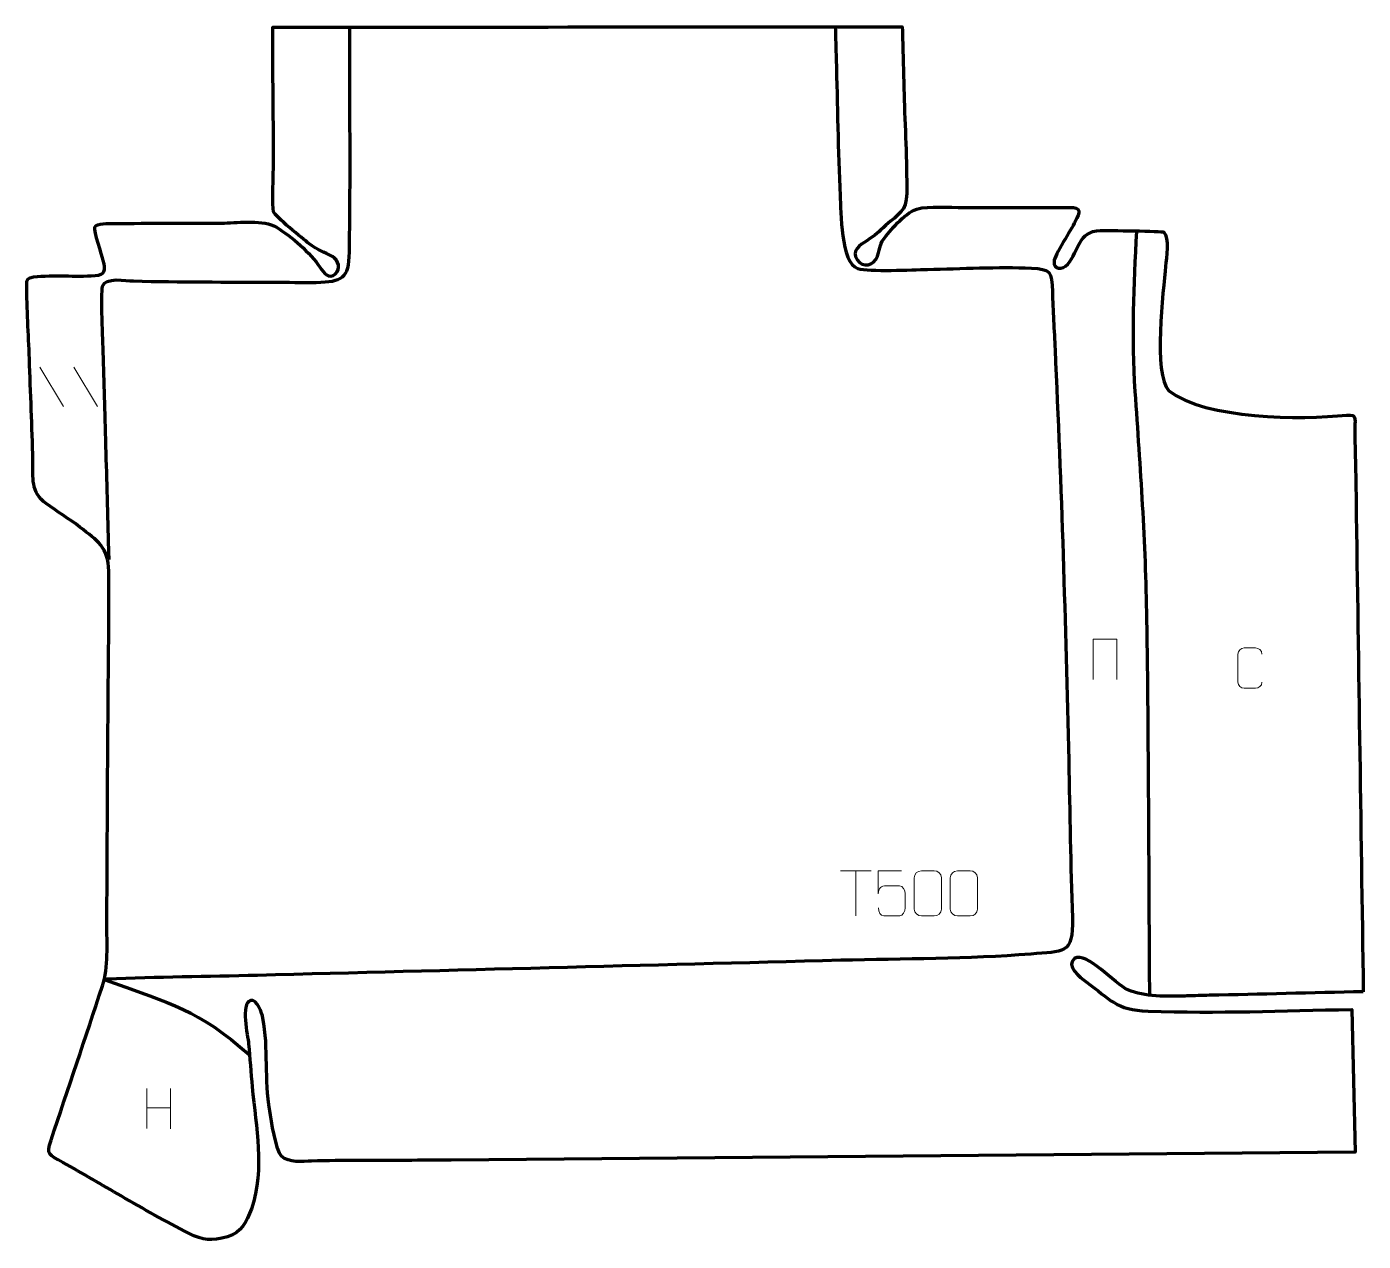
# Model space of a CAD drawing. Header units: millimetres. Extents: x 972 to 1713, y 75 to 748.
import ezdxf

# ---------------------------------------------------------------- set-up
doc = ezdxf.new("R2010")
doc.units = ezdxf.units.MM
doc.header["$MEASUREMENT"] = 0
doc.layers.add('layer 2', color=7, linetype='Continuous')
doc.layers.add('layer 3', color=7, linetype='Continuous')

msp = doc.modelspace()

# ---------------------------------------------------------------- linework, layer by layer
at = {"layer": 'layer 2', "color": 142, "lineweight": 158}
for points, knots in [([(1150.7404, 748.1196), (1150.7049, 706.5768), (1151.2259, 665.0112), (1150.532, 623.4735), (1150.532, 623.4735), (1150.2786, 608.3133), (1146.6939, 606.9999), (1132.3469, 606.4326), (1132.3469, 606.4326), (1124.7452, 606.161), (1116.3218, 606.6005), (1108.5775, 606.618), (1108.5775, 606.618), (1082.725, 606.6763), (1056.8943, 606.5499), (1031.0461, 607.2154), (1031.0461, 607.2154), (1026.9758, 607.3238), (1015.1295, 609.5528), (1013.7233, 604.3537), (1013.7233, 604.3537), (1012.6035, 600.214), (1013.893, 573.8402), (1014.079, 567.2185), (1014.079, 567.2185), (1014.3886, 556.1985), (1014.7497, 545.18), (1015.0667, 534.1602), (1015.0667, 534.1602), (1015.0667, 534.1602), (1015.0773, 533.7836), (1015.0773, 533.7836), (1015.0773, 533.7836), (1015.2417, 527.7673), (1015.4061, 521.7512), (1015.571, 515.7349), (1015.571, 515.7349), (1016.0917, 496.7363), (1016.6124, 477.7377), (1017.1332, 458.7391), (1017.1332, 458.7391), (1017.1852, 456.8393), (1017.2373, 454.9394), (1017.2894, 453.0396)], [0, 0, 0, 0, 0.08333333, 0.08333333, 0.08333333, 0.08333333, 0.16666667, 0.16666667, 0.16666667, 0.16666667, 0.25, 0.25, 0.25, 0.25, 0.33333333, 0.33333333, 0.33333333, 0.33333333, 0.41666667, 0.41666667, 0.41666667, 0.41666667, 0.5, 0.5, 0.5, 0.5, 0.58333333, 0.58333333, 0.58333333, 0.58333333, 0.66666667, 0.66666667, 0.66666667, 0.66666667, 0.75, 0.75, 0.75, 0.75, 0.83333333, 0.83333333, 0.83333333, 0.83333333, 1, 1, 1, 1]), ([(1420.128, 748.3239), (1420.3007, 742.296), (1420.4735, 736.2682), (1420.6461, 730.2403), (1420.6461, 730.2403), (1421.3597, 705.2034), (1421.5743, 679.6574), (1422.8603, 654.7005), (1422.8603, 654.7005), (1423.2018, 646.2516), (1423.1351, 617.2743), (1432.5975, 614.3272), (1432.5975, 614.3272), (1438.8773, 612.3714), (1462.8177, 613.6979), (1471.2313, 613.81), (1471.2313, 613.81), (1490.1078, 614.148), (1510.312, 615.439), (1529.0412, 614.4762), (1529.0412, 614.4762), (1539.225, 613.9527), (1540.3849, 612.9696), (1540.5749, 601.4668), (1540.5749, 601.4668), (1540.747, 591.0466), (1541.534, 579.8698), (1542.0237, 569.3801), (1542.0237, 569.3801), (1545.4837, 493.6464), (1547.8975, 417.3933), (1549.6082, 341.5955), (1549.6082, 341.5955), (1550.1935, 312.4181), (1550.5949, 283.4821), (1551.608, 254.2959), (1551.608, 254.2959), (1552.3256, 233.6249), (1546.4521, 235.7574), (1528.5007, 234.2948), (1528.5007, 234.2948), (1493.8789, 231.468), (1458.0551, 231.7023), (1423.2371, 230.8027), (1423.2371, 230.8027), (1315.3957, 228.0165), (1207.5543, 225.2306), (1099.7131, 222.4448), (1099.7131, 222.4448), (1072.102, 221.7591), (1044.0125, 221.5917), (1016.473, 220.2792), (1016.473, 220.2792), (1013.9808, 220.1604), (1015.2247, 220.0621), (1017.268, 219.3161), (1017.268, 219.3161), (1052.025, 206.625), (1066.4796, 203.7477), (1095.3134, 178.3901)], [0, 0, 0, 0, 0.0625, 0.0625, 0.0625, 0.0625, 0.125, 0.125, 0.125, 0.125, 0.1875, 0.1875, 0.1875, 0.1875, 0.25, 0.25, 0.25, 0.25, 0.3125, 0.3125, 0.3125, 0.3125, 0.375, 0.375, 0.375, 0.375, 0.4375, 0.4375, 0.4375, 0.4375, 0.5, 0.5, 0.5, 0.5, 0.5625, 0.5625, 0.5625, 0.5625, 0.625, 0.625, 0.625, 0.625, 0.6875, 0.6875, 0.6875, 0.6875, 0.75, 0.75, 0.75, 0.75, 0.8125, 0.8125, 0.8125, 0.8125, 0.875, 0.875, 0.875, 0.875, 1, 1, 1, 1]), ([(1587.1265, 634.9304), (1585.5541, 604.4288), (1584.2539, 576.8406), (1586.3165, 546.2098), (1586.3165, 546.2098), (1589.1932, 503.7684), (1592.1077, 462.4604), (1592.7726, 419.8574), (1592.7726, 419.8574), (1593.827, 351.8097), (1593.8095, 283.5837), (1594.3267, 215.5073), (1594.3267, 215.5073), (1594.3387, 213.923), (1594.3508, 212.3388), (1594.3628, 210.7545)], [0, 0, 0, 0, 0.2, 0.2, 0.2, 0.2, 0.4, 0.4, 0.4, 0.4, 0.6, 0.6, 0.6, 0.6, 1, 1, 1, 1])]:
    msp.add_open_spline(points, degree=3, knots=knots, dxfattribs=at)
at = {"layer": 'layer 2', "color": 142, "lineweight": 9}
for points in [[(979.112, 559.717), (979.112, 559.717), (992.2696, 537.8547), (992.2696, 537.8547)], [(979.112, 559.717), (979.112, 559.717), (992.2696, 537.8547), (992.2696, 537.8547)], [(997.9794, 559.717), (997.9794, 559.717), (1011.1369, 537.8547), (1011.1369, 537.8547)], [(997.9794, 559.717), (997.9794, 559.717), (1011.1369, 537.8547), (1011.1369, 537.8547)], [(1422.9866, 280.3632), (1422.9866, 280.3632), (1439.9706, 280.3632), (1439.9706, 280.3632)], [(1431.4788, 255.4378), (1431.4788, 255.4378), (1431.4788, 280.3867), (1431.4788, 280.3867)], [(1038.4546, 159.704), (1038.4546, 159.704), (1038.4546, 137.5154), (1038.4546, 137.5154)], [(1051.5679, 159.704), (1051.5679, 159.704), (1051.5679, 137.3578), (1051.5679, 137.3578)], [(1038.472, 149.0636), (1038.472, 149.0636), (1051.5679, 149.0636), (1051.5679, 149.0636)]]:
    msp.add_open_spline(points, degree=3, dxfattribs=at)
for points, knots in [([(1563.1111, 386.5472), (1563.1111, 386.5472), (1563.1111, 408.8933), (1563.1111, 408.8933), (1563.1111, 408.8933), (1563.1111, 408.8933), (1576.227, 408.8933), (1576.227, 408.8933), (1576.227, 408.8933), (1576.227, 408.8933), (1576.227, 386.5472), (1576.227, 386.5472)], [0, 0, 0, 0, 0.25, 0.25, 0.25, 0.25, 0.5, 0.5, 0.5, 0.5, 1, 1, 1, 1]), ([(1656.7349, 385.028), (1656.6098, 382.9474), (1655.1079, 381.6225), (1653.1845, 381.6128), (1653.1845, 381.6128), (1651.0963, 381.6131), (1649.0081, 381.6131), (1646.9202, 381.6128), (1646.9202, 381.6128), (1645.1963, 381.5184), (1643.4303, 383.206), (1643.4403, 385.0125), (1643.4403, 385.0125), (1643.4406, 390.1796), (1643.4406, 395.3464), (1643.4403, 400.5129), (1643.4403, 400.5129), (1643.4441, 402.4276), (1645.0083, 403.9672), (1646.9357, 403.9551), (1646.9357, 403.9551), (1649.0184, 403.9551), (1651.1015, 403.9551), (1653.1845, 403.9551), (1653.1845, 403.9551), (1654.9278, 403.9869), (1656.7111, 402.6513), (1656.7349, 400.4683)], [0, 0, 0, 0, 0.125, 0.125, 0.125, 0.125, 0.25, 0.25, 0.25, 0.25, 0.375, 0.375, 0.375, 0.375, 0.5, 0.5, 0.5, 0.5, 0.625, 0.625, 0.625, 0.625, 0.75, 0.75, 0.75, 0.75, 1, 1, 1, 1]), ([(1456.868, 280.3647), (1456.868, 280.3647), (1444.0187, 280.3647), (1444.0187, 280.3647), (1444.0187, 280.3647), (1444.019, 276.1349), (1444.019, 271.9047), (1444.0187, 267.6743), (1444.0187, 267.6743), (1444.0184, 270.9838), (1445.6491, 272.0554), (1448.4606, 272.116), (1448.4606, 272.116), (1450.8997, 272.1163), (1453.3388, 272.1163), (1455.7776, 272.116), (1455.7776, 272.116), (1457.427, 272.1227), (1458.9017, 269.7427), (1458.9302, 267.6743), (1458.9302, 267.6743), (1458.9299, 265.0875), (1458.9299, 262.5004), (1458.9302, 259.9132), (1458.9302, 259.9132), (1458.9763, 257.9541), (1457.4773, 255.5183), (1455.8516, 255.4598), (1455.8516, 255.4598), (1453.8955, 255.4601), (1449.0014, 255.4601), (1447.0447, 255.4598), (1447.0447, 255.4598), (1445.1996, 255.451), (1444.0927, 257.4154), (1444.0719, 259.9661)], [0, 0, 0, 0, 0.1, 0.1, 0.1, 0.1, 0.2, 0.2, 0.2, 0.2, 0.3, 0.3, 0.3, 0.3, 0.4, 0.4, 0.4, 0.4, 0.5, 0.5, 0.5, 0.5, 0.6, 0.6, 0.6, 0.6, 0.7, 0.7, 0.7, 0.7, 0.8, 0.8, 0.8, 0.8, 1, 1, 1, 1]), ([(1467.8912, 280.4092), (1470.2568, 280.4092), (1472.6229, 280.4092), (1474.989, 280.4092), (1474.989, 280.4092), (1476.9691, 280.4448), (1478.9948, 278.9508), (1479.0219, 276.5091), (1479.0219, 276.5091), (1479.0215, 270.7528), (1479.0215, 264.9961), (1479.0219, 259.2389), (1479.0219, 259.2389), (1478.8797, 256.9117), (1477.1737, 255.4297), (1474.989, 255.4189), (1474.989, 255.4189), (1472.617, 255.4193), (1470.2451, 255.4193), (1467.8735, 255.4189), (1467.8735, 255.4189), (1465.9154, 255.3133), (1463.9093, 257.2009), (1463.9207, 259.2215), (1463.9207, 259.2215), (1463.9211, 265.0011), (1463.9211, 270.7802), (1463.9207, 276.559), (1463.9207, 276.559), (1463.925, 278.7006), (1465.7018, 280.4228), (1467.8912, 280.4092)], [0, 0, 0, 0, 0.11111111, 0.11111111, 0.11111111, 0.11111111, 0.22222222, 0.22222222, 0.22222222, 0.22222222, 0.33333333, 0.33333333, 0.33333333, 0.33333333, 0.44444444, 0.44444444, 0.44444444, 0.44444444, 0.55555556, 0.55555556, 0.55555556, 0.55555556, 0.66666667, 0.66666667, 0.66666667, 0.66666667, 0.77777778, 0.77777778, 0.77777778, 0.77777778, 1, 1, 1, 1]), ([(1487.8875, 280.4092), (1490.2531, 280.4092), (1492.6192, 280.4092), (1494.9853, 280.4092), (1494.9853, 280.4092), (1496.9654, 280.4448), (1498.9911, 278.9508), (1499.0182, 276.5091), (1499.0182, 276.5091), (1499.0178, 270.7528), (1499.0178, 264.9961), (1499.0182, 259.2389), (1499.0182, 259.2389), (1498.876, 256.9117), (1497.17, 255.4297), (1494.9853, 255.4189), (1494.9853, 255.4189), (1492.6133, 255.4193), (1490.2414, 255.4193), (1487.8698, 255.4189), (1487.8698, 255.4189), (1485.9117, 255.3133), (1483.9056, 257.2009), (1483.917, 259.2215), (1483.917, 259.2215), (1483.9174, 265.0011), (1483.9174, 270.7802), (1483.917, 276.559), (1483.917, 276.559), (1483.9213, 278.7006), (1485.6981, 280.4228), (1487.8875, 280.4092)], [0, 0, 0, 0, 0.11111111, 0.11111111, 0.11111111, 0.11111111, 0.22222222, 0.22222222, 0.22222222, 0.22222222, 0.33333333, 0.33333333, 0.33333333, 0.33333333, 0.44444444, 0.44444444, 0.44444444, 0.44444444, 0.55555556, 0.55555556, 0.55555556, 0.55555556, 0.66666667, 0.66666667, 0.66666667, 0.66666667, 0.77777778, 0.77777778, 0.77777778, 0.77777778, 1, 1, 1, 1])]:
    msp.add_open_spline(points, degree=3, knots=knots, dxfattribs=at)
at = {"layer": 'layer 3', "color": 242, "lineweight": 158}
msp.add_open_spline([(1712.9114, 213.3734), (1711.5349, 307.2322), (1710.1674, 401.0912), (1708.7847, 494.9499), (1708.7847, 494.9499), (1708.6307, 505.402), (1708.2915, 516.0575), (1708.2342, 526.4713), (1708.2342, 526.4713), (1708.208, 531.2526), (1709.4749, 533.602), (1703.7251, 533.0168), (1703.7251, 533.0168), (1678.3204, 530.4314), (1625.7204, 530.6715), (1605.1291, 546.4915), (1605.1291, 546.4915), (1596.1881, 555.8053), (1602.1696, 602.0716), (1603.3214, 615.6166), (1603.3214, 615.6166), (1603.6847, 619.8894), (1605.513, 631.6197), (1602.3483, 634.4515), (1602.3483, 634.4515), (1601.276, 635.0872), (1571.1262, 635.4394), (1567.1446, 635.4243), (1567.1446, 635.4243), (1554.6548, 634.9731), (1555.5769, 624.311), (1549.0487, 616.7477), (1549.0487, 616.7477), (1545.8906, 613.089), (1541.1776, 613.9692), (1541.4518, 618.0474), (1541.4518, 618.0474), (1541.7115, 621.9112), (1550.8519, 635.6995), (1553.1954, 640.4046), (1553.1954, 640.4046), (1555.9171, 645.8691), (1556.7994, 648.0455), (1550.0792, 648.2224), (1550.0792, 648.2224), (1531.6184, 648.1108), (1513.1571, 648.0983), (1494.696, 648.0763), (1494.696, 648.0763), (1486.5665, 648.068), (1475.9585, 648.7479), (1468.1937, 647.9153), (1468.1937, 647.9153), (1460.4116, 647.081), (1453.1695, 638.1358), (1448.3666, 632.4982), (1448.3666, 632.4982), (1444.2831, 627.7064), (1445.4879, 626.4765), (1443.565, 621.1921), (1443.565, 621.1921), (1441.4949, 615.5035), (1435.4234, 614.7396), (1432.2402, 619.0519), (1432.2402, 619.0519), (1428.6878, 623.8642), (1434.0644, 627.4626), (1437.5911, 629.7502), (1437.5911, 629.7502), (1442.6299, 633.0186), (1443.9761, 634.2902), (1448.2675, 638.2944), (1448.2675, 638.2944), (1455.1872, 644.7512), (1459.6568, 645.5869), (1459.7584, 655.9805), (1459.7584, 655.9805), (1459.9358, 674.149), (1458.7696, 692.9724), (1458.2806, 711.2046), (1458.2806, 711.2046), (1457.9627, 723.5871), (1457.645, 735.9696), (1457.3273, 748.3522), (1457.3273, 748.3522), (1340.9616, 748.2639), (1224.5959, 748.1757), (1108.2302, 748.0874), (1108.2302, 748.0874), (1108.268, 739.4861), (1108.3058, 730.8847), (1108.3435, 722.2834), (1108.3435, 722.2834), (1108.4242, 703.9061), (1108.7671, 685.0956), (1108.519, 666.7723), (1108.519, 666.7723), (1108.4529, 661.897), (1107.9447, 649.984), (1108.686, 645.7267), (1108.686, 645.7267), (1109.2487, 643.3925), (1125.2295, 630.6042), (1128.215, 628.2473), (1128.215, 628.2473), (1133.3416, 624.2817), (1136.5081, 623.8216), (1141.2995, 620.898), (1141.2995, 620.898), (1144.8913, 618.7064), (1145.9544, 614.1708), (1142.9551, 611.3237), (1142.9551, 611.3237), (1139.4157, 607.9642), (1136.3707, 612.031), (1134.5574, 614.8627), (1134.5574, 614.8627), (1128.9362, 623.1173), (1118.7953, 632.0006), (1110.2834, 637.2058), (1110.2834, 637.2058), (1103.2242, 641.5228), (1089.7208, 639.7858), (1081.5585, 639.528), (1081.5585, 639.528), (1061.0639, 639.4063), (1040.3705, 639.5461), (1019.9113, 639.2228), (1019.9113, 639.2228), (1017.3875, 639.1806), (1010.5194, 639.803), (1009.5825, 637.1582), (1009.5825, 637.1582), (1008.9347, 635.3296), (1013.5568, 621.7247), (1014.2699, 618.7452), (1014.2699, 618.7452), (1015.5895, 613.2312), (1015.4896, 610.9225), (1009.698, 610.4441), (1009.698, 610.4441), (998.4005, 609.5109), (987.2594, 611.0156), (975.4981, 609.6149), (975.4981, 609.6149), (972.0895, 608.965), (971.8687, 608.2933), (971.8599, 605.6329), (971.8599, 605.6329), (971.8154, 592.1324), (972.7795, 577.8106), (973.291, 564.2321), (973.291, 564.2321), (973.9565, 545.4742), (974.7839, 526.5929), (975.2156, 507.8417), (975.2156, 507.8417), (975.4406, 498.0688), (973.7716, 490.4732), (982.6813, 483.9649), (982.6813, 483.9649), (988.8061, 479.4908), (995.1392, 475.6805), (1001.2572, 470.9799), (1001.2572, 470.9799), (1011.3381, 463.1556), (1016.8135, 460.065), (1017.3197, 446.4898), (1017.3197, 446.4898), (1017.5367, 413.2604), (1016.9211, 379.7201), (1016.7457, 346.4546), (1016.7457, 346.4546), (1016.5838, 314.7326), (1016.4247, 283.0107), (1016.26, 251.2889), (1016.26, 251.2889), (1016.2023, 240.17), (1017.261, 227.0598), (1013.7965, 216.5751), (1013.7965, 216.5751), (1004.3808, 188.0779), (994.9106, 159.5923), (985.2785, 131.1677), (985.2785, 131.1677), (982.4195, 122.7308), (984.32, 123.1277), (991.8659, 118.8033), (991.8659, 118.8033), (1002.6736, 112.6096), (1013.3607, 106.4139), (1024.1327, 100.1656), (1024.1327, 100.1656), (1036.4887, 92.9987), (1048.8849, 86.0351), (1061.5986, 79.5165), (1061.5986, 79.5165), (1069.7915, 75.3492), (1074.1582, 75.06), (1083.1028, 77.5148), (1083.1028, 77.5148), (1090.9727, 79.9467), (1093.6906, 85.8279), (1096.4507, 93.0728), (1096.4507, 93.0728), (1103.9321, 115.9761), (1098.91, 137.4915), (1096.8584, 160.7255), (1096.8584, 160.7255), (1096.1598, 168.6378), (1095.494, 176.5529), (1094.8258, 184.4678), (1094.8258, 184.4678), (1094.4472, 188.9503), (1090.1586, 206.9491), (1095.8981, 208.4713), (1095.8981, 208.4713), (1099.6781, 209.4738), (1102.2161, 201.4359), (1102.7876, 198.7765), (1102.7876, 198.7765), (1106.0063, 181.6825), (1103.4996, 164.835), (1106.5242, 147.3309), (1106.5242, 147.3309), (1107.4013, 142.2551), (1109.9353, 125.3047), (1113.1612, 122.1735), (1113.1612, 122.1735), (1117.0833, 118.3664), (1124.7503, 119.3036), (1129.7787, 119.5542), (1129.7787, 119.5542), (1147.2446, 119.972), (1164.7707, 119.7984), (1182.2455, 119.8942), (1182.2455, 119.8942), (1190.5231, 119.9421), (1198.8008, 119.99), (1207.0784, 120.038), (1207.0784, 120.038), (1207.0784, 120.038), (1708.4707, 124.4685), (1708.4707, 124.4685), (1708.4707, 124.4685), (1708.4707, 124.4685), (1706.5858, 203.6069), (1706.5858, 203.6069), (1706.5858, 203.6069), (1667.1194, 202.7484), (1633.014, 201.4178), (1593.5572, 202.6174), (1593.5572, 202.6174), (1575.6823, 203.3267), (1572.633, 209.0438), (1559.2254, 218.9168), (1559.2254, 218.9168), (1556.2173, 221.1318), (1547.3806, 227.918), (1552.8797, 231.7774), (1552.8797, 231.7774), (1559.1679, 236.1907), (1575.3403, 217.5348), (1582.333, 214.5111), (1582.333, 214.5111), (1591.7867, 210.4234), (1604.0387, 210.7381), (1614.1901, 211.0242), (1614.1901, 211.0242), (1614.1901, 211.0242), (1615.1313, 211.0522), (1615.1313, 211.0522), (1615.1313, 211.0522), (1619.2417, 211.1738), (1623.3496, 211.3066), (1627.4609, 211.4036), (1627.4609, 211.4036), (1655.9453, 212.0182), (1684.4273, 212.7409), (1712.9114, 213.3734)], degree=3, knots=[0, 0, 0, 0, 0.01408451, 0.01408451, 0.01408451, 0.01408451, 0.02816901, 0.02816901, 0.02816901, 0.02816901, 0.04225352, 0.04225352, 0.04225352, 0.04225352, 0.05633803, 0.05633803, 0.05633803, 0.05633803, 0.07042254, 0.07042254, 0.07042254, 0.07042254, 0.08450704, 0.08450704, 0.08450704, 0.08450704, 0.09859155, 0.09859155, 0.09859155, 0.09859155, 0.11267606, 0.11267606, 0.11267606, 0.11267606, 0.12676056, 0.12676056, 0.12676056, 0.12676056, 0.14084507, 0.14084507, 0.14084507, 0.14084507, 0.15492958, 0.15492958, 0.15492958, 0.15492958, 0.16901408, 0.16901408, 0.16901408, 0.16901408, 0.18309859, 0.18309859, 0.18309859, 0.18309859, 0.1971831, 0.1971831, 0.1971831, 0.1971831, 0.21126761, 0.21126761, 0.21126761, 0.21126761, 0.22535211, 0.22535211, 0.22535211, 0.22535211, 0.23943662, 0.23943662, 0.23943662, 0.23943662, 0.25352113, 0.25352113, 0.25352113, 0.25352113, 0.26760563, 0.26760563, 0.26760563, 0.26760563, 0.28169014, 0.28169014, 0.28169014, 0.28169014, 0.29577465, 0.29577465, 0.29577465, 0.29577465, 0.30985915, 0.30985915, 0.30985915, 0.30985915, 0.32394366, 0.32394366, 0.32394366, 0.32394366, 0.33802817, 0.33802817, 0.33802817, 0.33802817, 0.35211268, 0.35211268, 0.35211268, 0.35211268, 0.36619718, 0.36619718, 0.36619718, 0.36619718, 0.38028169, 0.38028169, 0.38028169, 0.38028169, 0.3943662, 0.3943662, 0.3943662, 0.3943662, 0.4084507, 0.4084507, 0.4084507, 0.4084507, 0.42253521, 0.42253521, 0.42253521, 0.42253521, 0.43661972, 0.43661972, 0.43661972, 0.43661972, 0.45070423, 0.45070423, 0.45070423, 0.45070423, 0.46478873, 0.46478873, 0.46478873, 0.46478873, 0.47887324, 0.47887324, 0.47887324, 0.47887324, 0.49295775, 0.49295775, 0.49295775, 0.49295775, 0.50704225, 0.50704225, 0.50704225, 0.50704225, 0.52112676, 0.52112676, 0.52112676, 0.52112676, 0.53521127, 0.53521127, 0.53521127, 0.53521127, 0.54929577, 0.54929577, 0.54929577, 0.54929577, 0.56338028, 0.56338028, 0.56338028, 0.56338028, 0.57746479, 0.57746479, 0.57746479, 0.57746479, 0.5915493, 0.5915493, 0.5915493, 0.5915493, 0.6056338, 0.6056338, 0.6056338, 0.6056338, 0.61971831, 0.61971831, 0.61971831, 0.61971831, 0.63380282, 0.63380282, 0.63380282, 0.63380282, 0.64788732, 0.64788732, 0.64788732, 0.64788732, 0.66197183, 0.66197183, 0.66197183, 0.66197183, 0.67605634, 0.67605634, 0.67605634, 0.67605634, 0.69014085, 0.69014085, 0.69014085, 0.69014085, 0.70422535, 0.70422535, 0.70422535, 0.70422535, 0.71830986, 0.71830986, 0.71830986, 0.71830986, 0.73239437, 0.73239437, 0.73239437, 0.73239437, 0.74647887, 0.74647887, 0.74647887, 0.74647887, 0.76056338, 0.76056338, 0.76056338, 0.76056338, 0.77464789, 0.77464789, 0.77464789, 0.77464789, 0.78873239, 0.78873239, 0.78873239, 0.78873239, 0.8028169, 0.8028169, 0.8028169, 0.8028169, 0.81690141, 0.81690141, 0.81690141, 0.81690141, 0.83098592, 0.83098592, 0.83098592, 0.83098592, 0.84507042, 0.84507042, 0.84507042, 0.84507042, 0.85915493, 0.85915493, 0.85915493, 0.85915493, 0.87323944, 0.87323944, 0.87323944, 0.87323944, 0.88732394, 0.88732394, 0.88732394, 0.88732394, 0.90140845, 0.90140845, 0.90140845, 0.90140845, 0.91549296, 0.91549296, 0.91549296, 0.91549296, 0.92957746, 0.92957746, 0.92957746, 0.92957746, 0.94366197, 0.94366197, 0.94366197, 0.94366197, 0.95774648, 0.95774648, 0.95774648, 0.95774648, 0.97183099, 0.97183099, 0.97183099, 0.97183099, 1, 1, 1, 1], dxfattribs=at)

doc.saveas('drawing.dxf')
